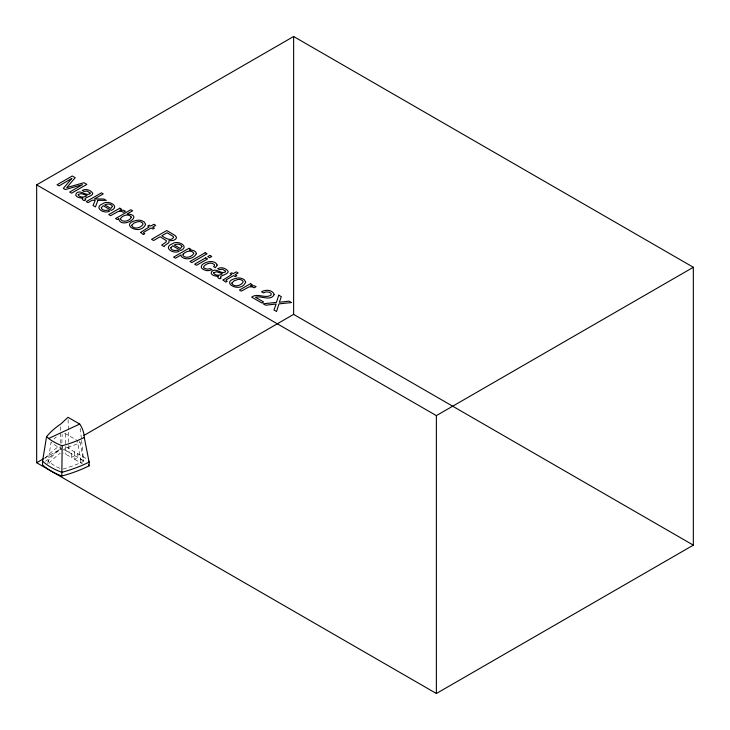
<?xml version="1.0" encoding="UTF-8"?>
<svg xmlns="http://www.w3.org/2000/svg" width="730" height="730" viewBox="0 0 730 730"><rect width="100%" height="100%" fill="white"/><g stroke="black" fill="none" stroke-linecap="round" stroke-linejoin="round"><path stroke-width="0.55" stroke-dasharray="3.65 2.74" d="M60.28 443.165L60.791 426.21M61.849 443.092L62.169 434.377M44.539 458.185L61.274 448.521M71.458 457.473L77.882 453.768L77.882 457.473L74.67 459.325L74.67 451.906L71.458 453.768L71.458 457.473L63.692 453.001M62.999 469.052L64.596 468.596A112.411 64.897 0 0 0 82.116 462.044L83.722 461.278L80.127 442.517L78.822 443.147A91.049 52.569 0 0 1 64.632 448.448M63.692 449.288L83.503 460.721A16.963 9.791 0 0 1 84.808 461.415M64.687 433.209L77.398 440.591L80.355 458.905L83.722 461.278M74.67 459.325L82.417 463.815M79.068 441.568L80.127 442.517M80.227 428.455L81.486 439.442M81.614 440.537L83.503 460.721M68.091 419.54L69.049 452.372A16.963 9.791 0 0 0 63.528 449.844M65.581 433.775L65.764 454.188M80.355 458.905L80.355 462.61M60.216 446.349L60.216 449.132A116.955 67.525 0 0 0 45.588 461.378M47.797 463.751L51.027 442.261L51.83 442.937A46.601 26.901 0 0 0 61.521 448.53M44.959 458.367A116.955 67.525 0 0 1 59.331 446.021M60.216 449.132A16.963 9.791 0 0 1 61.904 449.434M48.983 463.285A112.411 64.897 0 0 1 60.325 453.175M85.976 458.467A16.963 9.791 0 0 0 83.503 457.007L69.049 448.667A16.963 9.791 0 0 0 65.079 446.641M59.906 468.332A57.524 33.215 0 0 1 48.791 461.798L47.797 460.968L48.983 459.581A112.411 64.897 0 0 1 60.325 449.461M54.029 439.004A91.049 52.569 0 0 1 56.246 436.923"/><path stroke-width="1.09" d="M46.556 436.713L48.654 438.474A50.279 29.027 0 0 0 62.16 445.72L61.822 476.015A116.955 67.525 0 0 0 89.124 465.813L89.124 462.108L84.278 437.462A22.968 20.613 77.1 0 0 79.725 424.066L68.018 417.304L60.864 423.947A94.736 54.695 0 0 0 46.556 436.713L42.55 461.177L42.55 464.891A62.068 35.834 0 0 0 61.822 476.015M36.664 184.854L293.624 36.5L693.336 267.271L693.336 545.146L436.376 693.5L36.664 462.729L36.664 184.854L436.376 415.625L693.336 267.271M36.664 462.729L43.554 458.75M83.923 435.445L293.624 314.374L693.336 545.146M48.654 438.474L79.725 424.066M436.376 415.625L436.376 693.5M293.624 36.5L293.624 314.374M42.55 461.177A62.068 35.834 0 0 0 61.822 472.31A116.955 67.525 0 0 0 89.124 462.108A16.963 9.791 0 0 0 88.585 461.132M84.278 437.462A94.736 54.695 0 0 1 62.16 445.72M88.585 464.846A16.963 9.791 0 0 1 89.124 465.813M217.157 265.081L215.432 267.709L213.625 266.66L214.574 265.245L214.31 264.506C211.198 261.668 205.896 263.566 203.697 266.632A3.23 1.861 0 0 0 204.135 268.12L207.311 269.224L210.194 268.64L212.001 269.689L209.546 270.474A5.375 3.103 0 0 1 206.115 270.529C191.689 266.35 213.826 256.285 217.157 265.081M140.625 232.441L143.317 234.558L144.786 233.709L143.491 232.87L143.874 232.195L151.11 228.025L152.88 229.047L154.395 228.161L152.625 227.139L155.718 225.36L153.838 224.274L150.745 226.054L149.249 225.187L147.725 226.072L149.221 226.939L140.625 232.441M223.052 280.028L225.752 282.154L227.222 281.305L225.926 280.466L226.309 279.791L233.545 275.612L235.306 276.634L236.83 275.757L235.06 274.736L238.153 272.947L236.274 271.861L233.18 273.65L231.675 272.783L230.16 273.659L231.656 274.526L223.052 280.028M101.297 207.712C101.634 210.495 105.704 210.797 107.876 210.085L109.701 211.143C104.062 214.392 92.938 207.466 102.957 203.643C107.775 199.682 120.632 206.106 111.325 210.386L103.213 205.696L101.297 207.712M170.784 247.835C171.112 250.609 175.182 250.91 177.353 250.198L179.188 251.257C173.539 254.505 162.416 247.579 172.435 243.756C177.253 239.796 190.11 246.22 180.812 250.499L172.691 245.809L170.784 247.835M90.1 193.048L90.046 193.66C85.957 196.625 80.647 189.07 76.285 193.286C73.648 196.771 80.446 198.396 82.937 198.003L82.234 198.788L82.955 199.983L84.424 200.622L85.793 199.819C81.787 197.949 92.473 196.507 92.737 193.605L92.637 193.058C90.456 189.928 85.684 188.44 82.262 190.421L83.996 191.424L87.144 191.068L90.1 193.048M225.534 271.231L225.479 271.852C221.391 274.818 216.08 267.253 211.718 271.478C209.072 274.964 215.879 276.588 218.37 276.195L217.668 276.971L218.389 278.176L219.858 278.805L221.226 278.011C217.221 276.141 227.906 274.699 228.171 271.797L228.07 271.25C225.889 268.12 221.117 266.632 217.695 268.613L219.429 269.616L222.577 269.26L225.534 271.231M131.82 225.178L131.756 225.734C134.101 229.913 141.31 227.815 143.089 224.137L142.496 222.915L140.826 221.929A3.586 2.071 0 0 0 137.915 221.664L134.001 223.024L131.82 225.178M231.93 282.975L231.857 283.523C234.202 287.711 241.411 285.613 243.19 281.926L242.606 280.703L240.927 279.727A3.586 2.071 0 0 0 238.016 279.453L234.102 280.822L231.93 282.975M176.505 237.442L175.775 239.093L173.32 240.499L168.931 240.727L168.895 242.698L164.797 245.49L164.186 246.612L161.659 245.152L166.093 242.022L166.394 240.681L160.144 236.748L153.619 240.508L151.566 239.321L166.759 230.552L175.255 235.598L176.505 237.442M131.327 217.175C129.894 220.88 123.142 223.042 120.486 219.356L120.45 218.681C122.302 215.222 129.091 213.233 131.327 217.175M118.716 218.726C120.751 229.968 145.425 215.113 127.129 213.972L132.641 210.787L130.834 209.747L115.577 218.553L117.302 219.538L118.716 218.726M145.571 224.347C140.452 236.766 117.347 223.353 137.915 220.195A6.47 3.732 0 0 1 142.14 220.843L144.321 222.075L145.571 224.347M245.672 282.145C240.562 294.564 217.449 281.141 238.016 277.984A6.47 3.732 0 0 1 242.241 278.632L244.422 279.873L245.672 282.145M78.311 194.463L78.201 195.029C80.099 197.766 84.58 197.556 87.016 195.549L81.295 193.559L78.311 194.463M213.744 272.655L213.635 273.221C215.532 275.958 220.013 275.748 222.449 273.741L216.728 271.752L213.744 272.655M112.447 206.407L110.896 208.424L104.737 204.875C107.073 203.67 111.343 203.478 112.447 206.407M181.925 246.521L180.374 248.538L174.224 244.988C176.55 243.784 180.821 243.592 181.925 246.521M173.612 237.323C171.103 242.013 164.697 237.761 161.859 235.754L167.051 232.761L172.946 236.255L173.612 237.323M274.197 294.546C270.675 301.618 261.267 295.367 255.473 297.283L263.566 301.955L261.805 302.968L251.631 297.101C257.654 292.675 265.337 298.999 271.131 295.066L271.104 293.369L269.16 292.128L266.039 291.89L263.448 292.885L261.559 291.79C265.346 289.317 272.691 289.701 274.197 294.546M196.352 253.748C193.97 258.831 184.918 260.884 181.15 256.203L181.113 254.943L175.456 258.219L173.585 257.142L189.034 248.218L190.849 249.268L189.38 250.116C191.963 249.879 196.133 250.545 196.352 253.748M278.732 295.194L276.424 302.412L263.192 303.771L265.674 305.204L276.132 304.027L273.978 310.004L276.533 311.473L278.979 303.89L291.489 302.558L289.034 301.143L279.371 302.275L281.305 296.681L278.732 295.194M97.893 200.33L95.438 206.918L93.057 205.55L95.192 200.321L92.199 200.248L88.038 202.648L86.249 201.617L101.452 192.839L103.24 193.879L94.416 198.971L103.897 199.007L106.279 200.385L97.893 200.33M183.148 254.131L182.883 255.463C185.602 258.968 191.734 256.969 193.724 253.638L193.706 252.963C191.141 249.45 185.639 251.485 183.148 254.131M71.786 178.467L63.337 188.386L65.371 189.563L82.526 184.663L69.669 192.045L71.622 193.167L86.824 184.398L83.904 182.71L66.722 187.628L75.199 177.691L72.252 175.985L57.059 184.763L59.021 185.894L71.786 178.467M119.802 208.196L108.724 214.593L110.586 215.66L118.26 211.454L121.399 211.353L123.425 212.321L125.387 211.189L123.598 210.331L119.656 210.322L121.572 209.209L119.802 208.196M205.185 252.735L189.982 261.504L191.853 262.581L207.046 253.803L205.185 252.735M205.668 257.827L194.645 264.196L196.534 265.291L207.566 258.922L205.668 257.827M209.839 255.418L207.731 256.641L209.619 257.726L211.736 256.513L209.839 255.418M250.527 283.669L239.449 290.065L241.311 291.133L248.985 286.926L252.124 286.826L254.149 287.802L256.111 286.662L254.323 285.804L250.381 285.795L252.297 284.691L250.527 283.669"/></g></svg>
